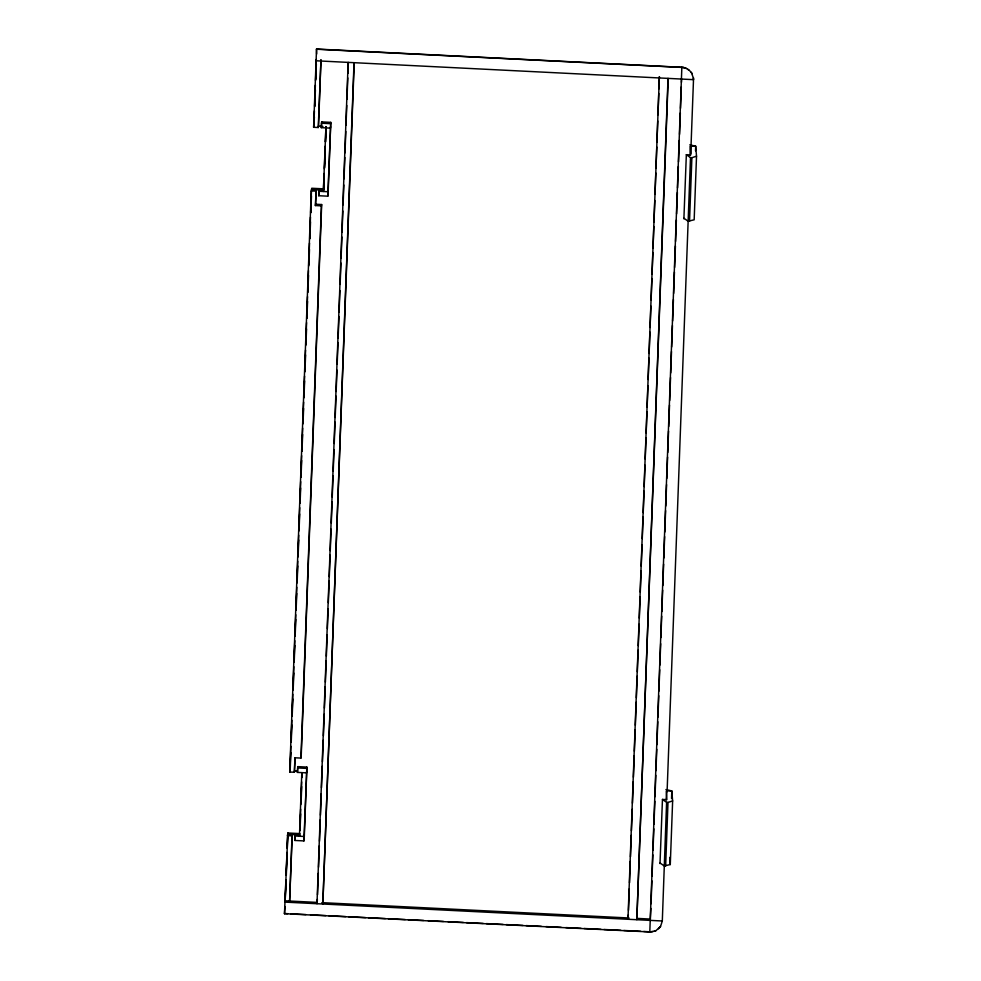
<?xml version="1.0" encoding="UTF-8"?>
<svg xmlns="http://www.w3.org/2000/svg" width="981" height="981" viewBox="0 0 981 981"><rect width="100%" height="100%" fill="white"/><g stroke="black" fill="none" stroke-linecap="round" stroke-linejoin="round"><path stroke-width="1.47" d="M658.496 928.811L660.507 926.518L655.897 930.699L649.802 931.95L284.478 913.691L287.862 832.992L299.941 833.592M295.109 757.908L294.374 772.255L289.726 772.022L311.259 190.89L311.75 188.254L323.828 188.855L324.221 178.26M318.261 127.518L320.971 59.706L318.506 126.206L318.261 127.518L313.613 127.285L316.532 49.05L681.856 67.309C683.806 66.365 691.335 71.539 687.804 69.344M317.354 899.344L317.231 902.41L285.152 900.803L285.937 879.65M286.109 875.113L286.942 852.44M287.114 847.903L287.617 834.304L299.818 834.917M290.033 769.165L290.879 746.234M291.05 741.648L291.848 720.238M292.019 715.652L292.804 694.241M292.976 689.643L293.822 666.712M293.993 662.126L294.791 640.716M294.962 636.129L295.759 614.719M295.919 610.121L296.777 587.19M296.949 582.604L297.734 561.193M297.905 556.607L298.702 535.197M298.874 530.598L299.72 507.668M299.892 503.081L300.676 481.671M300.848 477.073L301.645 455.675M301.817 451.076L302.663 428.145M302.835 423.559L303.632 402.149M303.803 397.55L304.588 376.152M304.76 371.554L305.557 350.143M305.729 345.557L306.575 322.626M306.746 318.028L307.544 296.63M307.703 292.031L308.5 270.621M308.672 266.035L309.518 243.104M309.689 238.506L310.486 217.095M310.658 212.509L311.443 191.099M313.859 125.973L314.423 110.853M314.594 106.316L315.367 85.163M315.539 80.626L316.323 59.473L316.078 60.785L693.469 79.657L693.457 77.965L693.469 79.657M285.962 884.372L285.152 900.803M286.305 875.297L286.918 858.682M287.31 848.099L287.862 832.992M290.278 767.853L290.842 752.562M291.247 741.857L291.872 725.033M292.203 715.86L292.829 699.036M293.172 689.864L293.797 673.04M294.19 662.334L294.815 645.51M295.158 636.338L295.772 619.514M296.115 610.341L296.74 593.517M297.133 582.812L297.758 565.988M298.101 556.816L298.727 539.991M299.058 530.819L299.683 513.995M300.088 503.29L300.652 487.998M301.044 477.293L301.67 460.469M302.013 451.297L302.626 434.473M303.031 423.767L303.595 408.476M303.987 397.771L304.613 380.947M304.956 371.774L305.582 354.95M305.974 344.245L306.538 328.954M306.943 318.249L307.556 301.425M307.899 292.252L308.524 275.428M308.917 264.723L309.481 249.432M309.886 238.726L310.511 221.902M310.842 212.73L311.468 195.906M314.386 117.095L313.613 127.285M314.778 106.512L315.392 89.884M315.784 79.314L316.348 64.194M292.019 835.861L289.554 902.348L292.264 834.537L292.019 835.861L287.372 835.628M294.374 772.255L294.913 757.786L300.946 758.08L301.192 756.768L321.658 204.539L315.612 204.232L315.367 205.556L321.412 205.863L321.658 204.539M315.367 205.556L316.152 189.811L315.612 204.232M294.876 840.459L295.281 834.684L294.876 840.459L303.926 840.913L304.184 839.589L306.869 767.081L297.807 766.627L297.39 772.403L306.452 772.856L306.697 771.532M318.751 195.734L319.168 189.958L318.751 195.734L327.813 196.175L328.059 194.863L330.756 122.355L321.694 121.902L321.278 127.665L330.339 128.119L330.585 126.807M297.807 766.627L297.39 772.403M321.694 121.902L321.278 127.665M300.946 758.08L321.412 205.863M301.805 772.623L299.45 836.229L299.696 834.905M299.867 830.367L300.652 809.166M300.824 804.616L301.658 781.906M301.829 777.357L302.001 772.82M325.373 141.718L325.937 126.574L323.338 191.491L324.196 173.514M324.368 168.977L325.214 146.255M300.051 830.564L300.676 813.899M301.069 803.304L301.682 786.639M302.025 777.553L302.185 773.016M324.613 167.653L325.177 152.509M325.569 141.914L326.133 126.77M303.926 840.913L306.869 767.081M327.813 196.175L330.756 122.355M348.157 62.392L316.986 903.722L317.231 902.41M317.525 894.758L318.31 873.348M318.543 867.229L319.328 845.806M319.499 841.22L320.296 819.797M320.468 815.211L321.265 793.801M321.486 787.682L322.283 766.259M322.455 761.673L323.24 740.263M323.411 735.664L324.208 714.254M324.429 708.135L325.226 686.725M325.398 682.126L326.195 660.716M326.366 656.13L327.151 634.707M327.384 628.588L328.12 608.711M328.341 602.592L329.138 581.169M329.309 576.583L330.106 555.172M330.266 550.574L331.063 529.164M331.296 523.045L332.081 501.622M332.252 497.036L333.05 475.626M333.221 471.039L334.006 449.617M334.239 443.498L335.036 422.088M335.208 417.489L335.993 396.079M336.164 391.493L336.961 370.07M337.182 363.951L337.979 342.541M338.151 337.955L338.948 316.532M339.107 311.946L339.904 290.535M340.137 284.416L340.922 262.994M341.094 258.408L341.891 236.985M342.062 232.399L342.847 210.989M343.08 204.87L343.816 184.98M344.037 178.861L344.834 157.451M345.005 152.852L345.803 131.442M346.023 125.323L346.759 105.433M346.992 99.314L347.777 77.904M347.948 73.317L348.353 62.6M354.018 62.686L322.847 904.016L354.202 62.894M628.331 914.893L627.963 919.271L659.379 76.628L658.925 88.854M628.502 910.307L629.287 888.884M629.52 882.765L630.305 861.355M630.476 856.769L631.274 835.346M631.445 830.76L632.242 809.35M632.463 803.231L633.26 781.808M633.432 777.222L634.217 755.811M634.388 751.213L635.185 729.803M635.357 725.217L636.203 702.261M636.375 697.675L637.172 676.265M637.343 671.678L638.128 650.256M638.3 645.67L639.097 624.247M639.318 618.128L640.115 596.718M640.286 592.132L641.083 570.709M641.243 566.123L642.04 544.713M642.273 538.594L643.058 517.171M643.229 512.585L644.027 491.174M644.198 486.576L644.983 465.166M645.216 459.047L646.013 437.624M646.172 433.038L646.97 411.628M647.141 407.041L647.938 385.619M648.159 379.5L648.956 358.09M649.128 353.491L649.913 332.081M650.084 327.495L650.881 306.072M651.114 299.953L651.899 278.543M652.071 273.957L652.868 252.534M653.039 247.948L653.824 226.537M653.996 221.939L654.793 200.529M655.014 194.41L655.811 172.999M655.982 168.401L656.78 146.991M656.951 142.404L657.736 120.982M657.969 114.863L658.754 93.453M668.012 78.382L636.841 919.712L668.196 78.59M650.231 920.386L650.869 908.357M651.041 903.771L651.899 880.828M652.058 876.229L652.856 854.819M653.027 850.233L653.824 828.81M653.996 824.224L654.842 801.281M655.014 796.695L655.798 775.272M655.97 770.686L656.767 749.276M656.939 744.677L657.785 721.734M657.957 717.148L658.754 695.737M658.925 691.139L659.71 669.729M659.882 665.143L660.679 643.72M660.9 637.601L661.697 616.191M661.868 611.604L662.665 590.182M662.837 585.596L663.622 564.173M663.855 558.054L664.64 536.644M664.811 532.058L665.608 510.635M665.78 506.049L666.577 484.639M666.798 478.52L667.595 457.097M667.767 452.511L668.552 431.1M668.723 426.502L669.52 405.092M669.692 400.506L670.538 377.55M670.71 372.964L671.507 351.554M671.666 346.967L672.463 325.545M672.635 320.959L673.432 299.536M673.653 293.417L674.45 272.007M674.621 267.421L675.418 245.998M675.578 241.412L676.375 220.002M676.608 213.883L677.393 192.46M677.564 187.874L678.362 166.463M678.533 161.865L679.318 140.455M679.551 134.336L680.348 112.913M680.507 108.327L681.305 86.917M681.476 82.33L681.587 79.265M660.005 863.562L662.457 799.429L666.872 799.65L666.516 790.858L671.801 790.944L672.635 800.937L670.281 864.543L664.247 865.953L660.103 863.035M683.892 218.837L686.344 154.704L690.759 154.924L690.403 146.12L695.688 146.206L696.522 156.2L694.168 219.805L688.135 221.228L683.99 218.309M666.185 799.944L666.516 790.858M690.072 155.206L690.403 146.12M284.907 902.115L662.31 920.987L666.602 802.348L662.457 799.429M667.092 791.765L690.489 157.622L686.344 154.704M690.734 153.723L693.506 79.486M665.645 866.027L668 802.421L672.635 800.937M689.533 221.301L691.887 157.696L696.522 156.2M671.531 798.509L671.801 790.944L665.927 789.546M695.529 150.755L695.688 146.206L689.802 144.808M284.478 913.691L285.005 906.554M323.583 190.179L323.828 188.855M328.23 190.412L327.985 191.724L318.923 191.27M289.726 772.022L289.971 770.698M304.343 835.138L304.098 836.462L295.036 836.008M681.856 67.309L649.802 931.95L652.941 931.717M316.507 49.222L683.426 67.493M686.442 68.425L684.971 67.861M692.108 73.624L691.274 72.312L693.432 78.149M654.45 931.3L655.897 930.699M662.31 920.987L660.471 926.689M321.449 123.214L330.499 123.667M318.384 126.193L322.921 126.426M690.489 157.622L691.887 157.696M311.504 189.578L323.705 190.179M311.259 190.89L315.907 191.123M297.562 767.951L306.612 768.405M294.508 770.931L297.525 771.078M666.602 802.348L668 802.421M321.842 902.643L629.079 917.995M636.718 918.375L650.477 919.062M284.515 913.507L287.568 913.667M290.621 913.814L305.913 914.574M310.499 914.807L325.778 915.58M328.843 915.727L345.655 916.573M348.709 916.72L365.521 917.566M368.586 917.713L385.398 918.559M388.451 918.707L405.263 919.553M408.329 919.7L423.608 920.46M428.194 920.693L443.473 921.453M448.059 921.686L463.351 922.447M466.404 922.606L483.216 923.44M486.282 923.599L503.094 924.433M506.147 924.593L522.959 925.426M526.024 925.586L541.304 926.346M545.89 926.579L561.181 927.339M565.767 927.572L581.046 928.333M584.1 928.492L600.924 929.326M603.977 929.485L620.789 930.319M623.842 930.478L640.667 931.312M643.72 931.472L649.827 931.778M683.401 67.664L684.934 68.045M689.128 70.068L691.237 72.496M669.692 857.406L670.281 864.543M316.532 49.05L316.655 54.016"/></g></svg>
